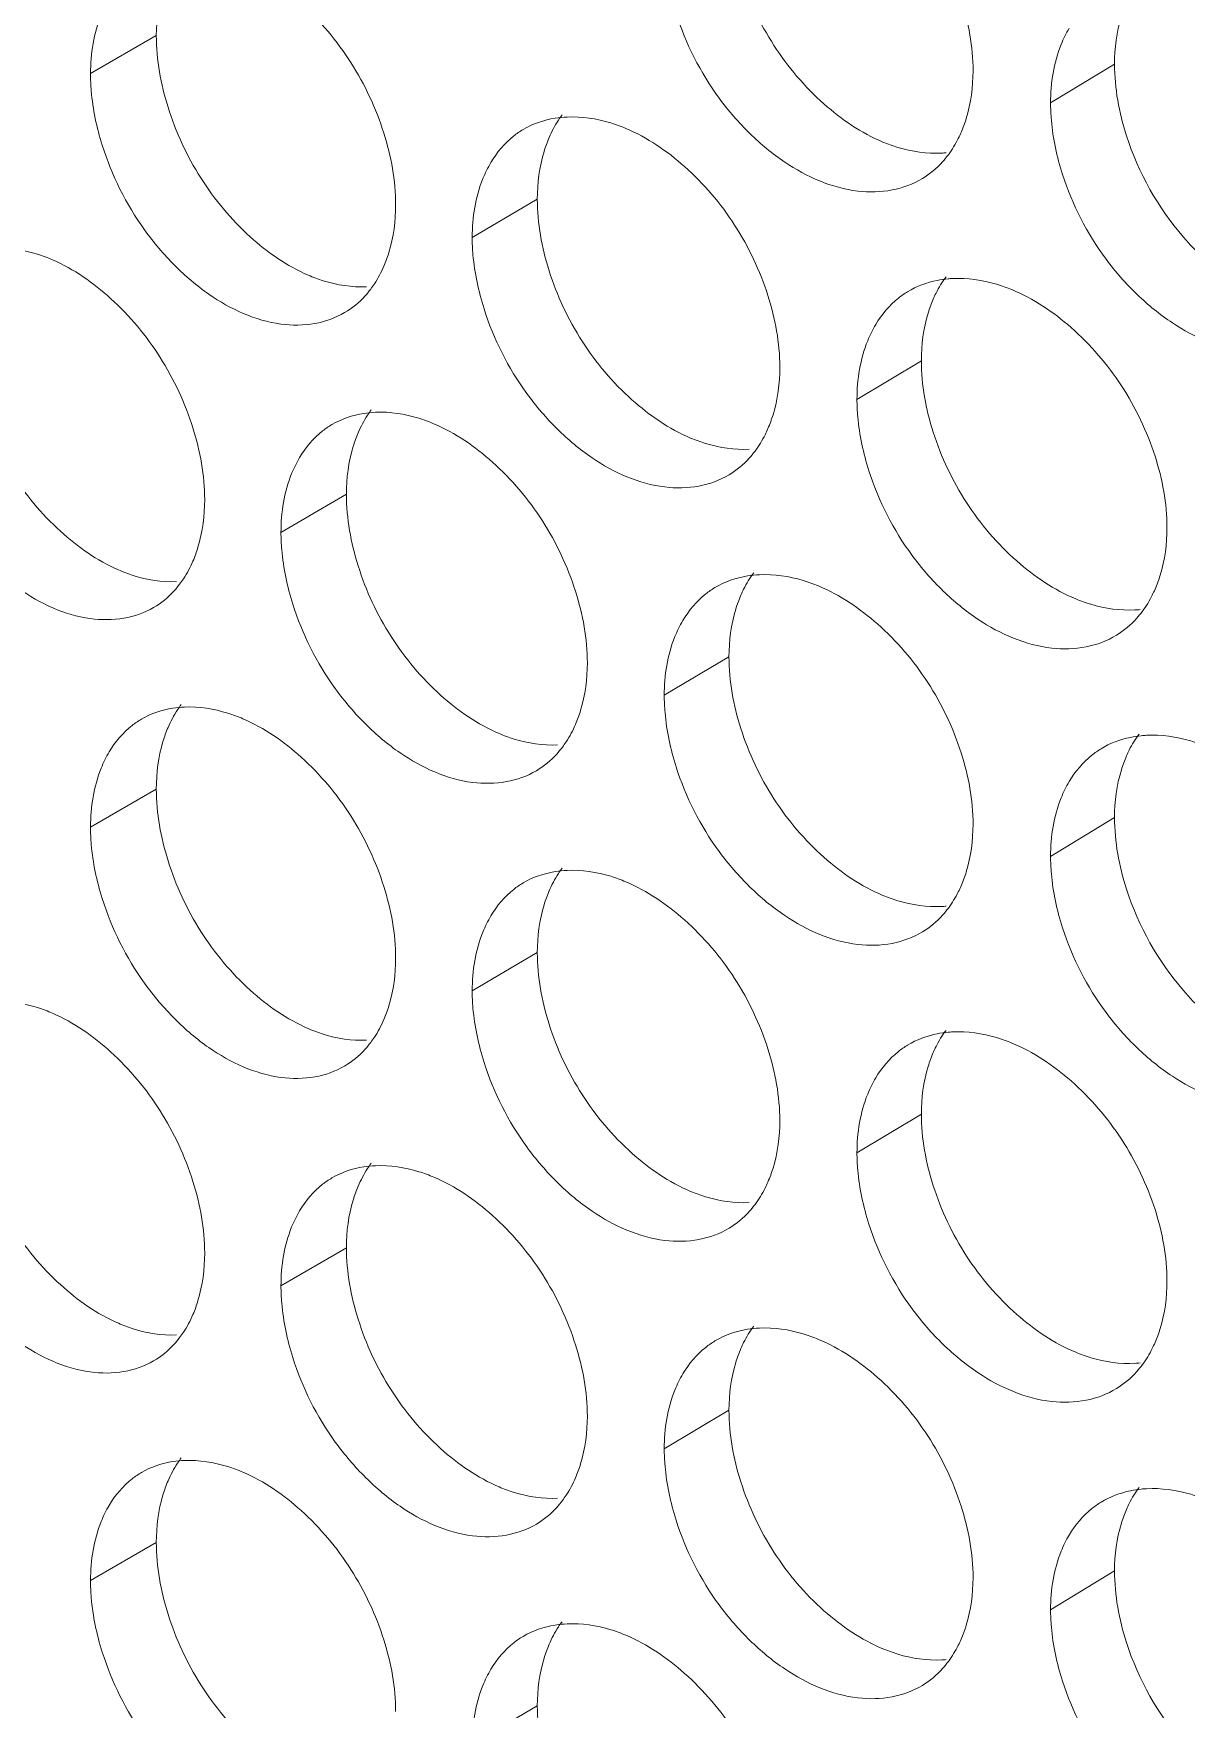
# Model space of a CAD drawing. Header units: millimetres. Extents: x 1177 to 4147, y 93 to 2194.
# Drawn here: x 2611.11 to 2623.16, y 712.03 to 729.55 of the extents above; entities that cross this region are included whole.
import ezdxf

# ---------------------------------------------------------------- set-up
doc = ezdxf.new("R2010")
doc.units = ezdxf.units.MM
doc.header["$LTSCALE"] = 0.1
doc.layers.get('0').update_dxf_attribs({"lineweight": 13})
doc.layers.add('标注', color=251, linetype='Continuous', lineweight=9)

# ---------------------------------------------------------------- blocks, each defined once
blk = doc.blocks.new('02')
for points, knots in [([(4627.348, 522.744), (4597.363, 531.299), (4553.55, 545.69), (4497.641, 568.487), (4458.71, 586.649), (4422.281, 606.068), (4388.51, 626.659), (4357.551, 648.334), (4338.416, 663.815), (4329.392, 671.722)], [0, 0, 0, 0, 0.278685, 0.411475, 0.539478, 0.662459, 0.780251, 0.892768, 1, 1, 1, 1]), ([(4626.906, 521.428), (4597.052, 529.945), (4553.424, 544.261), (4497.732, 566.923), (4458.929, 584.973), (4422.597, 604.269), (4388.892, 624.729), (4357.964, 646.263), (4338.829, 661.641), (4329.798, 669.496)], [0, 0, 0, 0, 0.278468, 0.411196, 0.539177, 0.662176, 0.780023, 0.892638, 1, 1, 1, 1]), ([(4628.518, 518.372), (4598.337, 526.935), (4554.235, 541.353), (4497.955, 564.22), (4458.766, 582.448), (4422.099, 601.945), (4388.114, 622.628), (4356.965, 644.402), (4337.717, 659.96), (4328.641, 667.907)], [0, 0, 0, 0, 0.278732, 0.411552, 0.539576, 0.662563, 0.780343, 0.892822, 1, 1, 1, 1]), ([(4328.202, 667.332), (4337.3, 659.316), (4356.601, 643.626), (4387.852, 621.677), (4421.956, 600.844), (4458.755, 581.215), (4498.091, 562.874), (4554.59, 539.876), (4598.873, 525.389), (4629.18, 516.79)], [0, 0, 0, 0, 0.107262, 0.219794, 0.337581, 0.460553, 0.588547, 0.721328, 1, 1, 1, 1])]:
    blk.add_open_spline(points, degree=3, knots=knots)
at = {"layer": '标注'}
for p, q in [((4501.12, 633.446), (4500.138, 632.879)), ((4515.425, 633.02), (4514.47, 632.441)), ((4506.808, 631.005), (4505.836, 630.434)), ((4512.541, 628.591), (4511.58, 628.015)), ((4503.958, 626.597), (4502.981, 626.028)), ((4509.669, 624.17), (4508.703, 623.596)), ((4501.12, 622.196), (4500.138, 621.629)), ((4501.12, 622.196), (4500.138, 621.629)), ((4515.425, 621.77), (4514.47, 621.191)), ((4506.808, 619.755), (4505.836, 619.184)), ((4506.808, 619.755), (4505.836, 619.184)), ((4512.541, 617.341), (4511.58, 616.765)), ((4512.541, 617.341), (4511.58, 616.765)), ((4503.958, 615.347), (4502.981, 614.778)), ((4509.669, 612.92), (4508.703, 612.346)), ((4501.12, 610.946), (4500.138, 610.379)), ((4515.425, 610.52), (4514.47, 609.941)), ((4506.808, 608.505), (4505.836, 607.934))]:
    blk.add_line(p, q, dxfattribs=at)
for centre, radius, start, end in [((4512.763, 633.33), 1.64, 272.8765, 275.2009), ((4513.09, 628.168), 1.654, 92.9003, 95.1818), ((4515.644, 626.517), 1.649, 272.9969, 275.7719), ((4515.989, 621.339), 1.662, 93.0207, 95.749), ((4512.763, 622.08), 1.64, 272.8765, 275.2009), ((4513.09, 616.918), 1.654, 92.9003, 95.1818), ((4513.09, 616.918), 1.654, 92.9003, 95.1818), ((4515.644, 615.267), 1.649, 272.9969, 275.7719), ((4515.644, 615.267), 1.649, 272.9969, 275.7719), ((4515.989, 610.089), 1.662, 93.0207, 95.749), ((4512.763, 610.83), 1.64, 272.8765, 275.2009)]:
    blk.add_arc(centre, radius, start, end, dxfattribs=at)
for points, knots in [([(4513.313, 632.92), (4513.313, 633.281), (4513.172, 634.03), (4512.681, 635.063), (4511.946, 635.924), (4511.327, 636.344), (4511.004, 636.479)], [0, 0, 0, 0, 0.243576, 0.505139, 0.763987, 1, 1, 1, 1]), ([(4509.669, 635.42), (4509.669, 635.059), (4509.808, 634.31), (4510.296, 633.276), (4511.027, 632.414), (4511.644, 631.993), (4511.966, 631.858)], [0, 0, 0, 0, 0.243882, 0.505596, 0.764283, 1, 1, 1, 1]), ([(4504.693, 630.921), (4504.693, 631.282), (4504.554, 632.032), (4504.069, 633.067), (4503.343, 633.933), (4502.731, 634.359), (4502.412, 634.496)], [0, 0, 0, 0, 0.244084, 0.506123, 0.764903, 1, 1, 1, 1]), ([(4501.295, 634.365), (4501.266, 634.297), (4501.16, 634.002), (4501.12, 633.686), (4501.12, 633.446)], [0, 0, 0, 0, 0.235219, 1, 1, 1, 1]), ([(4500.416, 634), (4500.37, 633.923), (4500.199, 633.574), (4500.138, 633.177), (4500.138, 632.879)], [0, 0, 0, 0, 0.231788, 1, 1, 1, 1]), ([(4515.604, 633.94), (4515.574, 633.872), (4515.466, 633.577), (4515.425, 633.259), (4515.425, 633.02)], [0, 0, 0, 0, 0.235961, 1, 1, 1, 1]), ([(4508.88, 633.778), (4509.023, 633.328), (4509.35, 632.683), (4509.962, 631.977), (4510.615, 631.433), (4511.366, 631.098), (4512.099, 631.112), (4512.418, 631.229), (4512.556, 631.312)], [0, 0, 0, 0, 0.285826, 0.427621, 0.562871, 0.799523, 0.902937, 1, 1, 1, 1]), ([(4501.12, 633.446), (4501.12, 633.085), (4501.257, 632.335), (4501.739, 631.299), (4502.46, 630.432), (4503.071, 630.006), (4503.389, 629.869)], [0, 0, 0, 0, 0.244389, 0.506579, 0.765197, 1, 1, 1, 1]), ([(4514.748, 633.557), (4514.702, 633.48), (4514.532, 633.132), (4514.47, 632.737), (4514.47, 632.441)], [0, 0, 0, 0, 0.232969, 1, 1, 1, 1]), ([(4513.134, 632.001), (4513.164, 632.068), (4513.272, 632.363), (4513.313, 632.681), (4513.313, 632.92)], [0, 0, 0, 0, 0.235903, 1, 1, 1, 1]), ([(4515.425, 633.02), (4515.425, 632.659), (4515.6, 631.72), (4516.216, 630.624), (4517.032, 629.85), (4517.5, 629.567), (4517.74, 629.469)], [0, 0, 0, 0, 0.243755, 0.63494, 0.825083, 1, 1, 1, 1]), ([(4500.138, 632.879), (4500.138, 632.793), (4500.154, 632.431), (4500.23, 632.073), (4500.313, 631.81)], [0, 0, 0, 0, 0.239084, 1, 1, 1, 1]), ([(4514.47, 632.441), (4514.47, 632.355), (4514.487, 631.993), (4514.564, 631.636), (4514.648, 631.374)], [0, 0, 0, 0, 0.239271, 1, 1, 1, 1]), ([(4507.251, 632.231), (4507.192, 632.228), (4506.965, 632.206), (4506.741, 632.13), (4506.595, 632.044)], [0, 0, 0, 0, 0.258729, 1, 1, 1, 1]), ([(4507.178, 632.263), (4507.159, 632.237), (4507.084, 632.131), (4507.023, 632.015), (4506.984, 631.925)], [0, 0, 0, 0, 0.244083, 1, 1, 1, 1]), ([(4508.128, 632.061), (4508.055, 632.092), (4507.774, 632.195), (4507.471, 632.241), (4507.251, 632.231)], [0, 0, 0, 0, 0.26624, 1, 1, 1, 1]), ([(4506.595, 632.044), (4506.547, 632.015), (4506.356, 631.885), (4506.204, 631.702), (4506.115, 631.553)], [0, 0, 0, 0, 0.245038, 1, 1, 1, 1]), ([(4506.984, 631.925), (4506.955, 631.857), (4506.848, 631.562), (4506.808, 631.245), (4506.808, 631.005)], [0, 0, 0, 0, 0.235516, 1, 1, 1, 1]), ([(4510.428, 628.497), (4510.428, 628.858), (4510.288, 629.607), (4509.799, 630.641), (4509.067, 631.503), (4508.45, 631.926), (4508.128, 632.061)], [0, 0, 0, 0, 0.243745, 0.505466, 0.764291, 1, 1, 1, 1]), ([(4512.944, 631.668), (4513, 631.745), (4513.067, 631.855), (4513.121, 631.97), (4513.134, 632.001)], [0, 0, 0, 0, 0.743715, 1, 1, 1, 1]), ([(4500.313, 631.81), (4500.453, 631.361), (4500.774, 630.717), (4501.376, 630.008), (4502.016, 629.46), (4502.755, 629.117), (4503.479, 629.119), (4503.795, 629.23), (4503.931, 629.31)], [0, 0, 0, 0, 0.287059, 0.429226, 0.56464, 0.800871, 0.903676, 1, 1, 1, 1]), ([(4511.966, 631.858), (4512.039, 631.828), (4512.321, 631.726), (4512.625, 631.681), (4512.845, 631.692)], [0, 0, 0, 0, 0.265834, 1, 1, 1, 1]), ([(4512.556, 631.312), (4512.668, 631.38), (4512.806, 631.495), (4512.917, 631.632), (4512.944, 631.668)], [0, 0, 0, 0, 0.744496, 1, 1, 1, 1]), ([(4506.115, 631.553), (4506.069, 631.476), (4505.898, 631.127), (4505.836, 630.731), (4505.836, 630.434)], [0, 0, 0, 0, 0.232263, 1, 1, 1, 1]), ([(4514.648, 631.374), (4514.793, 630.923), (4515.124, 630.277), (4515.744, 629.574), (4516.404, 629.032), (4517.165, 628.703), (4517.903, 628.725), (4518.224, 628.846), (4518.362, 628.931)], [0, 0, 0, 0, 0.285015, 0.426566, 0.56171, 0.798641, 0.902454, 1, 1, 1, 1]), ([(4504.517, 630.003), (4504.546, 630.07), (4504.653, 630.365), (4504.693, 630.682), (4504.693, 630.921)], [0, 0, 0, 0, 0.235457, 1, 1, 1, 1]), ([(4506.808, 631.005), (4506.808, 630.644), (4506.946, 629.895), (4507.432, 628.861), (4508.16, 627.997), (4508.775, 627.574), (4509.096, 627.438)], [0, 0, 0, 0, 0.24405, 0.505923, 0.764587, 1, 1, 1, 1]), ([(4505.836, 630.434), (4505.836, 630.347), (4505.853, 629.986), (4505.93, 629.628), (4506.013, 629.365)], [0, 0, 0, 0, 0.239158, 1, 1, 1, 1]), ([(4499.57, 630.098), (4499.498, 630.13), (4499.221, 630.235), (4498.921, 630.283), (4498.704, 630.274)], [0, 0, 0, 0, 0.266742, 1, 1, 1, 1]), ([(4501.842, 626.518), (4501.842, 626.879), (4501.704, 627.629), (4501.221, 628.665), (4500.499, 629.532), (4499.889, 629.96), (4499.57, 630.098)], [0, 0, 0, 0, 0.244255, 0.506454, 0.76521, 1, 1, 1, 1]), ([(4504.32, 629.661), (4504.339, 629.686), (4504.415, 629.794), (4504.477, 629.911), (4504.517, 630.003)], [0, 0, 0, 0, 0.243945, 1, 1, 1, 1]), ([(4503.389, 629.869), (4503.462, 629.837), (4503.74, 629.734), (4504.041, 629.686), (4504.258, 629.696)], [0, 0, 0, 0, 0.266325, 1, 1, 1, 1]), ([(4503.931, 629.31), (4504.044, 629.376), (4504.182, 629.489), (4504.293, 629.625), (4504.32, 629.661)], [0, 0, 0, 0, 0.744227, 1, 1, 1, 1]), ([(4512.941, 629.815), (4512.887, 629.81), (4512.676, 629.78), (4512.472, 629.704), (4512.336, 629.623)], [0, 0, 0, 0, 0.257466, 1, 1, 1, 1]), ([(4512.909, 629.843), (4512.852, 629.767), (4512.786, 629.657), (4512.732, 629.542), (4512.719, 629.512)], [0, 0, 0, 0, 0.743694, 1, 1, 1, 1]), ([(4513.891, 629.654), (4513.817, 629.684), (4513.533, 629.786), (4513.228, 629.831), (4513.007, 629.819)], [0, 0, 0, 0, 0.265915, 1, 1, 1, 1]), ([(4512.336, 629.623), (4512.288, 629.594), (4512.099, 629.463), (4511.948, 629.281), (4511.859, 629.132)], [0, 0, 0, 0, 0.245262, 1, 1, 1, 1]), ([(4512.719, 629.512), (4512.69, 629.444), (4512.582, 629.149), (4512.541, 628.831), (4512.541, 628.591)], [0, 0, 0, 0, 0.235813, 1, 1, 1, 1]), ([(4516.208, 626.1), (4516.208, 626.461), (4516.067, 627.21), (4515.574, 628.241), (4514.836, 629.101), (4514.214, 629.52), (4513.891, 629.654)], [0, 0, 0, 0, 0.243409, 0.504813, 0.763684, 1, 1, 1, 1]), ([(4506.013, 629.365), (4506.155, 628.915), (4506.48, 628.271), (4507.089, 627.564), (4507.737, 627.018), (4508.484, 626.681), (4509.215, 626.691), (4509.533, 626.806), (4509.67, 626.888)], [0, 0, 0, 0, 0.286235, 0.428153, 0.563457, 0.799968, 0.903181, 1, 1, 1, 1]), ([(4498.293, 629.052), (4498.293, 628.69), (4498.43, 627.941), (4498.909, 626.904), (4499.627, 626.035), (4500.236, 625.607), (4500.554, 625.469)], [0, 0, 0, 0, 0.24456, 0.50691, 0.765504, 1, 1, 1, 1]), ([(4511.859, 629.132), (4511.813, 629.055), (4511.643, 628.707), (4511.58, 628.312), (4511.58, 628.015)], [0, 0, 0, 0, 0.232735, 1, 1, 1, 1]), ([(4510.25, 627.578), (4510.28, 627.646), (4510.387, 627.94), (4510.428, 628.258), (4510.428, 628.497)], [0, 0, 0, 0, 0.235754, 1, 1, 1, 1]), ([(4512.541, 628.591), (4512.541, 628.23), (4512.681, 627.482), (4513.171, 626.449), (4513.905, 625.588), (4514.524, 625.169), (4514.847, 625.035)], [0, 0, 0, 0, 0.243714, 0.505271, 0.763981, 1, 1, 1, 1]), ([(4511.58, 628.015), (4511.58, 627.929), (4511.597, 627.567), (4511.675, 627.21), (4511.758, 626.948)], [0, 0, 0, 0, 0.239233, 1, 1, 1, 1]), ([(4504.391, 627.822), (4504.332, 627.82), (4504.107, 627.798), (4503.886, 627.723), (4503.742, 627.639)], [0, 0, 0, 0, 0.258706, 1, 1, 1, 1]), ([(4504.329, 627.858), (4504.31, 627.832), (4504.235, 627.725), (4504.173, 627.608), (4504.134, 627.516)], [0, 0, 0, 0, 0.243924, 1, 1, 1, 1]), ([(4505.264, 627.65), (4505.191, 627.681), (4504.912, 627.785), (4504.609, 627.832), (4504.391, 627.822)], [0, 0, 0, 0, 0.266406, 1, 1, 1, 1]), ([(4497.48, 627.417), (4497.62, 626.968), (4497.939, 626.325), (4498.537, 625.615), (4499.173, 625.066), (4499.907, 624.72), (4500.629, 624.719), (4500.944, 624.827), (4501.08, 624.906)], [0, 0, 0, 0, 0.287474, 0.429768, 0.565237, 0.801327, 0.903927, 1, 1, 1, 1]), ([(4503.742, 627.639), (4503.693, 627.61), (4503.502, 627.481), (4503.349, 627.298), (4503.26, 627.148)], [0, 0, 0, 0, 0.244922, 1, 1, 1, 1]), ([(4504.134, 627.516), (4504.105, 627.449), (4503.998, 627.154), (4503.958, 626.837), (4503.958, 626.597)], [0, 0, 0, 0, 0.235368, 1, 1, 1, 1]), ([(4507.555, 624.081), (4507.555, 624.442), (4507.415, 625.191), (4506.928, 626.225), (4506.199, 627.09), (4505.585, 627.514), (4505.264, 627.65)], [0, 0, 0, 0, 0.243914, 0.505794, 0.764596, 1, 1, 1, 1]), ([(4509.096, 627.438), (4509.169, 627.408), (4509.449, 627.305), (4509.753, 627.259), (4509.971, 627.27)], [0, 0, 0, 0, 0.265996, 1, 1, 1, 1]), ([(4510.058, 627.242), (4510.115, 627.319), (4510.183, 627.43), (4510.237, 627.547), (4510.25, 627.578)], [0, 0, 0, 0, 0.74354, 1, 1, 1, 1]), ([(4509.67, 626.888), (4509.782, 626.955), (4509.92, 627.07), (4510.031, 627.206), (4510.058, 627.242)], [0, 0, 0, 0, 0.744409, 1, 1, 1, 1]), ([(4503.26, 627.148), (4503.214, 627.071), (4503.043, 626.722), (4502.981, 626.326), (4502.981, 626.028)], [0, 0, 0, 0, 0.232026, 1, 1, 1, 1]), ([(4511.758, 626.948), (4511.902, 626.497), (4512.231, 625.852), (4512.847, 625.147), (4513.504, 624.604), (4514.26, 624.272), (4514.996, 624.29), (4515.316, 624.409), (4515.454, 624.493)], [0, 0, 0, 0, 0.28542, 0.427092, 0.562289, 0.79908, 0.902694, 1, 1, 1, 1]), ([(4501.667, 625.6), (4501.696, 625.668), (4501.802, 625.962), (4501.842, 626.279), (4501.842, 626.518)], [0, 0, 0, 0, 0.235309, 1, 1, 1, 1]), ([(4503.958, 626.597), (4503.958, 626.236), (4504.096, 625.487), (4504.579, 624.452), (4505.304, 623.586), (4505.917, 623.161), (4506.237, 623.025)], [0, 0, 0, 0, 0.244219, 0.506251, 0.764892, 1, 1, 1, 1]), ([(4502.981, 626.028), (4502.981, 625.942), (4502.998, 625.58), (4503.074, 625.222), (4503.157, 624.959)], [0, 0, 0, 0, 0.239121, 1, 1, 1, 1]), ([(4516.029, 625.18), (4516.059, 625.248), (4516.167, 625.543), (4516.208, 625.86), (4516.208, 626.1)], [0, 0, 0, 0, 0.236051, 1, 1, 1, 1]), ([(4500.554, 625.469), (4500.626, 625.437), (4500.902, 625.333), (4501.202, 625.285), (4501.419, 625.294)], [0, 0, 0, 0, 0.266492, 1, 1, 1, 1]), ([(4501.468, 625.255), (4501.488, 625.281), (4501.564, 625.389), (4501.627, 625.508), (4501.667, 625.6)], [0, 0, 0, 0, 0.243785, 1, 1, 1, 1]), ([(4510.038, 625.425), (4509.981, 625.348), (4509.913, 625.237), (4509.859, 625.12), (4509.846, 625.09)], [0, 0, 0, 0, 0.74352, 1, 1, 1, 1]), ([(4511.004, 625.229), (4510.93, 625.26), (4510.648, 625.362), (4510.343, 625.408), (4510.123, 625.397)], [0, 0, 0, 0, 0.266077, 1, 1, 1, 1]), ([(4501.08, 624.906), (4501.192, 624.971), (4501.33, 625.084), (4501.441, 625.219), (4501.468, 625.255)], [0, 0, 0, 0, 0.744134, 1, 1, 1, 1]), ([(4509.46, 625.205), (4509.412, 625.176), (4509.222, 625.045), (4509.07, 624.863), (4508.981, 624.714)], [0, 0, 0, 0, 0.245151, 1, 1, 1, 1]), ([(4510.123, 625.397), (4510.064, 625.394), (4509.833, 625.371), (4509.608, 625.293), (4509.46, 625.205)], [0, 0, 0, 0, 0.258753, 1, 1, 1, 1]), ([(4513.313, 621.67), (4513.313, 622.031), (4513.172, 622.78), (4512.681, 623.813), (4511.946, 624.674), (4511.327, 625.094), (4511.004, 625.229)], [0, 0, 0, 0, 0.243576, 0.505139, 0.763987, 1, 1, 1, 1]), ([(4515.841, 624.851), (4515.897, 624.927), (4515.963, 625.036), (4516.016, 625.15), (4516.029, 625.18)], [0, 0, 0, 0, 0.743887, 1, 1, 1, 1]), ([(4503.157, 624.959), (4503.298, 624.51), (4503.621, 623.865), (4504.227, 623.158), (4504.871, 622.611), (4505.614, 622.271), (4506.341, 622.277), (4506.658, 622.39), (4506.795, 622.47)], [0, 0, 0, 0, 0.286646, 0.428688, 0.564047, 0.800418, 0.903427, 1, 1, 1, 1]), ([(4509.846, 625.09), (4509.817, 625.022), (4509.709, 624.727), (4509.669, 624.41), (4509.669, 624.17)], [0, 0, 0, 0, 0.235665, 1, 1, 1, 1]), ([(4514.847, 625.035), (4514.921, 625.005), (4515.204, 624.903), (4515.51, 624.859), (4515.73, 624.871)], [0, 0, 0, 0, 0.265674, 1, 1, 1, 1]), ([(4508.981, 624.714), (4508.935, 624.637), (4508.765, 624.288), (4508.703, 623.893), (4508.703, 623.596)], [0, 0, 0, 0, 0.2325, 1, 1, 1, 1]), ([(4515.454, 624.493), (4515.566, 624.561), (4515.703, 624.678), (4515.814, 624.815), (4515.841, 624.851)], [0, 0, 0, 0, 0.744581, 1, 1, 1, 1]), ([(4509.669, 624.17), (4509.669, 623.809), (4509.808, 623.06), (4510.296, 622.026), (4511.027, 621.164), (4511.644, 620.743), (4511.966, 620.608)], [0, 0, 0, 0, 0.243882, 0.505596, 0.764283, 1, 1, 1, 1]), ([(4507.378, 623.162), (4507.407, 623.23), (4507.514, 623.524), (4507.555, 623.841), (4507.555, 624.081)], [0, 0, 0, 0, 0.235606, 1, 1, 1, 1]), ([(4501.541, 623.42), (4501.484, 623.418), (4501.261, 623.397), (4501.043, 623.324), (4500.9, 623.241)], [0, 0, 0, 0, 0.258684, 1, 1, 1, 1]), ([(4501.541, 623.42), (4501.484, 623.418), (4501.261, 623.397), (4501.043, 623.324), (4500.9, 623.241)], [0, 0, 0, 0, 0.258684, 1, 1, 1, 1]), ([(4501.492, 623.459), (4501.473, 623.433), (4501.397, 623.325), (4501.334, 623.207), (4501.295, 623.115)], [0, 0, 0, 0, 0.243764, 1, 1, 1, 1]), ([(4501.492, 623.459), (4501.473, 623.433), (4501.397, 623.325), (4501.334, 623.207), (4501.295, 623.115)], [0, 0, 0, 0, 0.243764, 1, 1, 1, 1]), ([(4502.412, 623.246), (4502.339, 623.277), (4502.061, 623.381), (4501.759, 623.429), (4501.541, 623.42)], [0, 0, 0, 0, 0.266573, 1, 1, 1, 1]), ([(4502.412, 623.246), (4502.339, 623.277), (4502.061, 623.381), (4501.759, 623.429), (4501.541, 623.42)], [0, 0, 0, 0, 0.266573, 1, 1, 1, 1]), ([(4508.703, 623.596), (4508.703, 623.51), (4508.719, 623.148), (4508.797, 622.79), (4508.88, 622.528)], [0, 0, 0, 0, 0.239196, 1, 1, 1, 1]), ([(4500.9, 623.241), (4500.851, 623.212), (4500.659, 623.083), (4500.505, 622.9), (4500.416, 622.75)], [0, 0, 0, 0, 0.244804, 1, 1, 1, 1]), ([(4500.9, 623.241), (4500.851, 623.212), (4500.659, 623.083), (4500.505, 622.9), (4500.416, 622.75)], [0, 0, 0, 0, 0.244804, 1, 1, 1, 1]), ([(4504.693, 619.671), (4504.693, 620.032), (4504.554, 620.782), (4504.069, 621.817), (4503.343, 622.683), (4502.731, 623.109), (4502.412, 623.246)], [0, 0, 0, 0, 0.244084, 0.506123, 0.764903, 1, 1, 1, 1]), ([(4504.693, 619.671), (4504.693, 620.032), (4504.554, 620.782), (4504.069, 621.817), (4503.343, 622.683), (4502.731, 623.109), (4502.412, 623.246)], [0, 0, 0, 0, 0.244084, 0.506123, 0.764903, 1, 1, 1, 1]), ([(4507.183, 622.823), (4507.202, 622.848), (4507.277, 622.955), (4507.339, 623.071), (4507.378, 623.162)], [0, 0, 0, 0, 0.244103, 1, 1, 1, 1]), ([(4501.295, 623.115), (4501.266, 623.047), (4501.16, 622.752), (4501.12, 622.436), (4501.12, 622.196)], [0, 0, 0, 0, 0.235219, 1, 1, 1, 1]), ([(4501.295, 623.115), (4501.266, 623.047), (4501.16, 622.752), (4501.12, 622.436), (4501.12, 622.196)], [0, 0, 0, 0, 0.235219, 1, 1, 1, 1]), ([(4506.237, 623.025), (4506.31, 622.994), (4506.589, 622.891), (4506.891, 622.845), (4507.109, 622.855)], [0, 0, 0, 0, 0.26616, 1, 1, 1, 1]), ([(4515.823, 622.993), (4515.769, 622.987), (4515.56, 622.956), (4515.358, 622.879), (4515.224, 622.798)], [0, 0, 0, 0, 0.257249, 1, 1, 1, 1]), ([(4515.791, 623.018), (4515.735, 622.943), (4515.67, 622.834), (4515.616, 622.72), (4515.604, 622.69)], [0, 0, 0, 0, 0.743867, 1, 1, 1, 1]), ([(4516.789, 622.835), (4516.715, 622.865), (4516.43, 622.966), (4516.123, 623.01), (4515.901, 622.999)], [0, 0, 0, 0, 0.265755, 1, 1, 1, 1]), ([(4500.416, 622.75), (4500.37, 622.673), (4500.199, 622.324), (4500.138, 621.927), (4500.138, 621.629)], [0, 0, 0, 0, 0.231788, 1, 1, 1, 1]), ([(4500.416, 622.75), (4500.37, 622.673), (4500.199, 622.324), (4500.138, 621.927), (4500.138, 621.629)], [0, 0, 0, 0, 0.231788, 1, 1, 1, 1]), ([(4506.795, 622.47), (4506.907, 622.537), (4507.045, 622.651), (4507.156, 622.787), (4507.183, 622.823)], [0, 0, 0, 0, 0.744319, 1, 1, 1, 1]), ([(4515.224, 622.798), (4515.176, 622.769), (4514.988, 622.637), (4514.837, 622.456), (4514.748, 622.307)], [0, 0, 0, 0, 0.24537, 1, 1, 1, 1]), ([(4515.604, 622.69), (4515.574, 622.622), (4515.466, 622.327), (4515.425, 622.009), (4515.425, 621.77)], [0, 0, 0, 0, 0.235961, 1, 1, 1, 1]), ([(4508.88, 622.528), (4509.023, 622.078), (4509.35, 621.433), (4509.962, 620.727), (4510.615, 620.183), (4511.366, 619.848), (4512.099, 619.862), (4512.418, 619.979), (4512.556, 620.062)], [0, 0, 0, 0, 0.285826, 0.427621, 0.562871, 0.799523, 0.902937, 1, 1, 1, 1]), ([(4501.12, 622.196), (4501.12, 621.835), (4501.257, 621.085), (4501.739, 620.049), (4502.46, 619.182), (4503.071, 618.756), (4503.389, 618.619)], [0, 0, 0, 0, 0.244389, 0.506579, 0.765197, 1, 1, 1, 1]), ([(4501.12, 622.196), (4501.12, 621.835), (4501.257, 621.085), (4501.739, 620.049), (4502.46, 619.182), (4503.071, 618.756), (4503.389, 618.619)], [0, 0, 0, 0, 0.244389, 0.506579, 0.765197, 1, 1, 1, 1]), ([(4514.748, 622.307), (4514.702, 622.23), (4514.532, 621.882), (4514.47, 621.487), (4514.47, 621.191)], [0, 0, 0, 0, 0.232969, 1, 1, 1, 1]), ([(4513.134, 620.751), (4513.164, 620.818), (4513.272, 621.113), (4513.313, 621.431), (4513.313, 621.67)], [0, 0, 0, 0, 0.235903, 1, 1, 1, 1]), ([(4515.425, 621.77), (4515.425, 621.409), (4515.6, 620.47), (4516.216, 619.374), (4517.032, 618.6), (4517.5, 618.317), (4517.74, 618.219)], [0, 0, 0, 0, 0.243755, 0.63494, 0.825083, 1, 1, 1, 1]), ([(4500.138, 621.629), (4500.138, 621.543), (4500.154, 621.181), (4500.23, 620.823), (4500.313, 620.56)], [0, 0, 0, 0, 0.239084, 1, 1, 1, 1]), ([(4500.138, 621.629), (4500.138, 621.543), (4500.154, 621.181), (4500.23, 620.823), (4500.313, 620.56)], [0, 0, 0, 0, 0.239084, 1, 1, 1, 1]), ([(4514.47, 621.191), (4514.47, 621.105), (4514.487, 620.743), (4514.564, 620.386), (4514.648, 620.124)], [0, 0, 0, 0, 0.239271, 1, 1, 1, 1]), ([(4507.251, 620.981), (4507.192, 620.978), (4506.965, 620.956), (4506.741, 620.88), (4506.595, 620.794)], [0, 0, 0, 0, 0.258729, 1, 1, 1, 1]), ([(4507.251, 620.981), (4507.192, 620.978), (4506.965, 620.956), (4506.741, 620.88), (4506.595, 620.794)], [0, 0, 0, 0, 0.258729, 1, 1, 1, 1]), ([(4507.178, 621.013), (4507.159, 620.987), (4507.084, 620.881), (4507.023, 620.765), (4506.984, 620.675)], [0, 0, 0, 0, 0.244083, 1, 1, 1, 1]), ([(4507.178, 621.013), (4507.159, 620.987), (4507.084, 620.881), (4507.023, 620.765), (4506.984, 620.675)], [0, 0, 0, 0, 0.244083, 1, 1, 1, 1]), ([(4508.128, 620.811), (4508.055, 620.842), (4507.774, 620.945), (4507.471, 620.991), (4507.251, 620.981)], [0, 0, 0, 0, 0.26624, 1, 1, 1, 1]), ([(4508.128, 620.811), (4508.055, 620.842), (4507.774, 620.945), (4507.471, 620.991), (4507.251, 620.981)], [0, 0, 0, 0, 0.26624, 1, 1, 1, 1]), ([(4506.595, 620.794), (4506.547, 620.765), (4506.356, 620.635), (4506.204, 620.452), (4506.115, 620.303)], [0, 0, 0, 0, 0.245038, 1, 1, 1, 1]), ([(4506.595, 620.794), (4506.547, 620.765), (4506.356, 620.635), (4506.204, 620.452), (4506.115, 620.303)], [0, 0, 0, 0, 0.245038, 1, 1, 1, 1]), ([(4506.984, 620.675), (4506.955, 620.607), (4506.848, 620.312), (4506.808, 619.995), (4506.808, 619.755)], [0, 0, 0, 0, 0.235516, 1, 1, 1, 1]), ([(4506.984, 620.675), (4506.955, 620.607), (4506.848, 620.312), (4506.808, 619.995), (4506.808, 619.755)], [0, 0, 0, 0, 0.235516, 1, 1, 1, 1]), ([(4510.428, 617.247), (4510.428, 617.608), (4510.288, 618.357), (4509.799, 619.391), (4509.067, 620.253), (4508.45, 620.676), (4508.128, 620.811)], [0, 0, 0, 0, 0.243745, 0.505466, 0.764291, 1, 1, 1, 1]), ([(4510.428, 617.247), (4510.428, 617.608), (4510.288, 618.357), (4509.799, 619.391), (4509.067, 620.253), (4508.45, 620.676), (4508.128, 620.811)], [0, 0, 0, 0, 0.243745, 0.505466, 0.764291, 1, 1, 1, 1]), ([(4512.944, 620.418), (4513, 620.495), (4513.067, 620.605), (4513.121, 620.72), (4513.134, 620.751)], [0, 0, 0, 0, 0.743715, 1, 1, 1, 1]), ([(4500.313, 620.56), (4500.453, 620.111), (4500.774, 619.467), (4501.376, 618.758), (4502.016, 618.21), (4502.755, 617.867), (4503.479, 617.869), (4503.795, 617.98), (4503.931, 618.06)], [0, 0, 0, 0, 0.287059, 0.429226, 0.56464, 0.800871, 0.903676, 1, 1, 1, 1]), ([(4500.313, 620.56), (4500.453, 620.111), (4500.774, 619.467), (4501.376, 618.758), (4502.016, 618.21), (4502.755, 617.867), (4503.479, 617.869), (4503.795, 617.98), (4503.931, 618.06)], [0, 0, 0, 0, 0.287059, 0.429226, 0.56464, 0.800871, 0.903676, 1, 1, 1, 1]), ([(4511.966, 620.608), (4512.039, 620.578), (4512.321, 620.476), (4512.625, 620.431), (4512.845, 620.442)], [0, 0, 0, 0, 0.265834, 1, 1, 1, 1]), ([(4512.556, 620.062), (4512.668, 620.13), (4512.806, 620.245), (4512.917, 620.382), (4512.944, 620.418)], [0, 0, 0, 0, 0.744496, 1, 1, 1, 1]), ([(4506.115, 620.303), (4506.069, 620.226), (4505.898, 619.877), (4505.836, 619.481), (4505.836, 619.184)], [0, 0, 0, 0, 0.232263, 1, 1, 1, 1]), ([(4506.115, 620.303), (4506.069, 620.226), (4505.898, 619.877), (4505.836, 619.481), (4505.836, 619.184)], [0, 0, 0, 0, 0.232263, 1, 1, 1, 1]), ([(4514.648, 620.124), (4514.793, 619.673), (4515.124, 619.027), (4515.744, 618.324), (4516.404, 617.782), (4517.165, 617.453), (4517.903, 617.475), (4518.224, 617.596), (4518.362, 617.681)], [0, 0, 0, 0, 0.285015, 0.426566, 0.56171, 0.798641, 0.902454, 1, 1, 1, 1]), ([(4504.517, 618.753), (4504.546, 618.82), (4504.653, 619.115), (4504.693, 619.432), (4504.693, 619.671)], [0, 0, 0, 0, 0.235457, 1, 1, 1, 1]), ([(4504.517, 618.753), (4504.546, 618.82), (4504.653, 619.115), (4504.693, 619.432), (4504.693, 619.671)], [0, 0, 0, 0, 0.235457, 1, 1, 1, 1]), ([(4506.808, 619.755), (4506.808, 619.394), (4506.946, 618.645), (4507.432, 617.611), (4508.16, 616.747), (4508.775, 616.324), (4509.096, 616.188)], [0, 0, 0, 0, 0.24405, 0.505923, 0.764587, 1, 1, 1, 1]), ([(4506.808, 619.755), (4506.808, 619.394), (4506.946, 618.645), (4507.432, 617.611), (4508.16, 616.747), (4508.775, 616.324), (4509.096, 616.188)], [0, 0, 0, 0, 0.24405, 0.505923, 0.764587, 1, 1, 1, 1]), ([(4505.836, 619.184), (4505.836, 619.097), (4505.853, 618.736), (4505.93, 618.378), (4506.013, 618.115)], [0, 0, 0, 0, 0.239158, 1, 1, 1, 1]), ([(4505.836, 619.184), (4505.836, 619.097), (4505.853, 618.736), (4505.93, 618.378), (4506.013, 618.115)], [0, 0, 0, 0, 0.239158, 1, 1, 1, 1]), ([(4499.57, 618.848), (4499.498, 618.88), (4499.221, 618.985), (4498.921, 619.033), (4498.704, 619.024)], [0, 0, 0, 0, 0.266742, 1, 1, 1, 1]), ([(4501.842, 615.268), (4501.842, 615.629), (4501.704, 616.379), (4501.221, 617.415), (4500.499, 618.282), (4499.889, 618.71), (4499.57, 618.848)], [0, 0, 0, 0, 0.244255, 0.506454, 0.76521, 1, 1, 1, 1]), ([(4504.32, 618.411), (4504.339, 618.436), (4504.415, 618.544), (4504.477, 618.661), (4504.517, 618.753)], [0, 0, 0, 0, 0.243945, 1, 1, 1, 1]), ([(4504.32, 618.411), (4504.339, 618.436), (4504.415, 618.544), (4504.477, 618.661), (4504.517, 618.753)], [0, 0, 0, 0, 0.243945, 1, 1, 1, 1]), ([(4503.389, 618.619), (4503.462, 618.587), (4503.74, 618.484), (4504.041, 618.436), (4504.258, 618.446)], [0, 0, 0, 0, 0.266325, 1, 1, 1, 1]), ([(4503.389, 618.619), (4503.462, 618.587), (4503.74, 618.484), (4504.041, 618.436), (4504.258, 618.446)], [0, 0, 0, 0, 0.266325, 1, 1, 1, 1]), ([(4503.931, 618.06), (4504.044, 618.126), (4504.182, 618.239), (4504.293, 618.375), (4504.32, 618.411)], [0, 0, 0, 0, 0.744227, 1, 1, 1, 1]), ([(4503.931, 618.06), (4504.044, 618.126), (4504.182, 618.239), (4504.293, 618.375), (4504.32, 618.411)], [0, 0, 0, 0, 0.744227, 1, 1, 1, 1]), ([(4512.941, 618.565), (4512.887, 618.56), (4512.676, 618.53), (4512.472, 618.454), (4512.336, 618.373)], [0, 0, 0, 0, 0.257466, 1, 1, 1, 1]), ([(4512.941, 618.565), (4512.887, 618.56), (4512.676, 618.53), (4512.472, 618.454), (4512.336, 618.373)], [0, 0, 0, 0, 0.257466, 1, 1, 1, 1]), ([(4512.909, 618.593), (4512.852, 618.517), (4512.786, 618.407), (4512.732, 618.292), (4512.719, 618.262)], [0, 0, 0, 0, 0.743694, 1, 1, 1, 1]), ([(4512.909, 618.593), (4512.852, 618.517), (4512.786, 618.407), (4512.732, 618.292), (4512.719, 618.262)], [0, 0, 0, 0, 0.743694, 1, 1, 1, 1]), ([(4513.891, 618.404), (4513.817, 618.434), (4513.533, 618.536), (4513.228, 618.581), (4513.007, 618.569)], [0, 0, 0, 0, 0.265915, 1, 1, 1, 1]), ([(4513.891, 618.404), (4513.817, 618.434), (4513.533, 618.536), (4513.228, 618.581), (4513.007, 618.569)], [0, 0, 0, 0, 0.265915, 1, 1, 1, 1]), ([(4516.208, 614.85), (4516.208, 615.211), (4516.067, 615.96), (4515.574, 616.991), (4514.836, 617.851), (4514.214, 618.27), (4513.891, 618.404)], [0, 0, 0, 0, 0.243409, 0.504813, 0.763684, 1, 1, 1, 1]), ([(4516.208, 614.85), (4516.208, 615.211), (4516.067, 615.96), (4515.574, 616.991), (4514.836, 617.851), (4514.214, 618.27), (4513.891, 618.404)], [0, 0, 0, 0, 0.243409, 0.504813, 0.763684, 1, 1, 1, 1]), ([(4512.336, 618.373), (4512.288, 618.344), (4512.099, 618.213), (4511.948, 618.031), (4511.859, 617.882)], [0, 0, 0, 0, 0.245262, 1, 1, 1, 1]), ([(4512.336, 618.373), (4512.288, 618.344), (4512.099, 618.213), (4511.948, 618.031), (4511.859, 617.882)], [0, 0, 0, 0, 0.245262, 1, 1, 1, 1]), ([(4512.719, 618.262), (4512.69, 618.194), (4512.582, 617.899), (4512.541, 617.581), (4512.541, 617.341)], [0, 0, 0, 0, 0.235813, 1, 1, 1, 1]), ([(4512.719, 618.262), (4512.69, 618.194), (4512.582, 617.899), (4512.541, 617.581), (4512.541, 617.341)], [0, 0, 0, 0, 0.235813, 1, 1, 1, 1]), ([(4506.013, 618.115), (4506.155, 617.665), (4506.48, 617.021), (4507.089, 616.314), (4507.737, 615.768), (4508.484, 615.431), (4509.215, 615.441), (4509.533, 615.556), (4509.67, 615.638)], [0, 0, 0, 0, 0.286235, 0.428153, 0.563457, 0.799968, 0.903181, 1, 1, 1, 1]), ([(4506.013, 618.115), (4506.155, 617.665), (4506.48, 617.021), (4507.089, 616.314), (4507.737, 615.768), (4508.484, 615.431), (4509.215, 615.441), (4509.533, 615.556), (4509.67, 615.638)], [0, 0, 0, 0, 0.286235, 0.428153, 0.563457, 0.799968, 0.903181, 1, 1, 1, 1]), ([(4498.293, 617.802), (4498.293, 617.44), (4498.43, 616.691), (4498.909, 615.654), (4499.627, 614.785), (4500.236, 614.357), (4500.554, 614.219)], [0, 0, 0, 0, 0.24456, 0.50691, 0.765504, 1, 1, 1, 1]), ([(4511.859, 617.882), (4511.813, 617.805), (4511.643, 617.457), (4511.58, 617.062), (4511.58, 616.765)], [0, 0, 0, 0, 0.232735, 1, 1, 1, 1]), ([(4511.859, 617.882), (4511.813, 617.805), (4511.643, 617.457), (4511.58, 617.062), (4511.58, 616.765)], [0, 0, 0, 0, 0.232735, 1, 1, 1, 1]), ([(4510.25, 616.328), (4510.28, 616.396), (4510.387, 616.69), (4510.428, 617.008), (4510.428, 617.247)], [0, 0, 0, 0, 0.235754, 1, 1, 1, 1]), ([(4510.25, 616.328), (4510.28, 616.396), (4510.387, 616.69), (4510.428, 617.008), (4510.428, 617.247)], [0, 0, 0, 0, 0.235754, 1, 1, 1, 1]), ([(4512.541, 617.341), (4512.541, 616.98), (4512.681, 616.232), (4513.171, 615.199), (4513.905, 614.338), (4514.524, 613.919), (4514.847, 613.785)], [0, 0, 0, 0, 0.243714, 0.505271, 0.763981, 1, 1, 1, 1]), ([(4512.541, 617.341), (4512.541, 616.98), (4512.681, 616.232), (4513.171, 615.199), (4513.905, 614.338), (4514.524, 613.919), (4514.847, 613.785)], [0, 0, 0, 0, 0.243714, 0.505271, 0.763981, 1, 1, 1, 1]), ([(4511.58, 616.765), (4511.58, 616.679), (4511.597, 616.317), (4511.675, 615.96), (4511.758, 615.698)], [0, 0, 0, 0, 0.239233, 1, 1, 1, 1]), ([(4511.58, 616.765), (4511.58, 616.679), (4511.597, 616.317), (4511.675, 615.96), (4511.758, 615.698)], [0, 0, 0, 0, 0.239233, 1, 1, 1, 1]), ([(4504.391, 616.572), (4504.332, 616.57), (4504.107, 616.548), (4503.886, 616.473), (4503.742, 616.389)], [0, 0, 0, 0, 0.258706, 1, 1, 1, 1]), ([(4504.329, 616.608), (4504.31, 616.582), (4504.235, 616.475), (4504.173, 616.358), (4504.134, 616.266)], [0, 0, 0, 0, 0.243924, 1, 1, 1, 1]), ([(4505.264, 616.4), (4505.191, 616.431), (4504.912, 616.535), (4504.609, 616.582), (4504.391, 616.572)], [0, 0, 0, 0, 0.266406, 1, 1, 1, 1]), ([(4507.555, 612.831), (4507.555, 613.192), (4507.415, 613.941), (4506.928, 614.975), (4506.199, 615.84), (4505.585, 616.264), (4505.264, 616.4)], [0, 0, 0, 0, 0.243914, 0.505794, 0.764596, 1, 1, 1, 1]), ([(4497.48, 616.167), (4497.62, 615.718), (4497.939, 615.075), (4498.537, 614.365), (4499.173, 613.816), (4499.907, 613.47), (4500.629, 613.469), (4500.944, 613.577), (4501.08, 613.656)], [0, 0, 0, 0, 0.287474, 0.429768, 0.565237, 0.801327, 0.903927, 1, 1, 1, 1]), ([(4503.742, 616.389), (4503.693, 616.36), (4503.502, 616.231), (4503.349, 616.048), (4503.26, 615.898)], [0, 0, 0, 0, 0.244922, 1, 1, 1, 1]), ([(4504.134, 616.266), (4504.105, 616.199), (4503.998, 615.904), (4503.958, 615.587), (4503.958, 615.347)], [0, 0, 0, 0, 0.235368, 1, 1, 1, 1]), ([(4509.096, 616.188), (4509.169, 616.158), (4509.449, 616.055), (4509.753, 616.009), (4509.971, 616.02)], [0, 0, 0, 0, 0.265996, 1, 1, 1, 1]), ([(4509.096, 616.188), (4509.169, 616.158), (4509.449, 616.055), (4509.753, 616.009), (4509.971, 616.02)], [0, 0, 0, 0, 0.265996, 1, 1, 1, 1]), ([(4510.058, 615.992), (4510.115, 616.069), (4510.183, 616.18), (4510.237, 616.297), (4510.25, 616.328)], [0, 0, 0, 0, 0.74354, 1, 1, 1, 1]), ([(4510.058, 615.992), (4510.115, 616.069), (4510.183, 616.18), (4510.237, 616.297), (4510.25, 616.328)], [0, 0, 0, 0, 0.74354, 1, 1, 1, 1]), ([(4503.26, 615.898), (4503.214, 615.821), (4503.043, 615.472), (4502.981, 615.076), (4502.981, 614.778)], [0, 0, 0, 0, 0.232026, 1, 1, 1, 1]), ([(4509.67, 615.638), (4509.782, 615.705), (4509.92, 615.82), (4510.031, 615.956), (4510.058, 615.992)], [0, 0, 0, 0, 0.744409, 1, 1, 1, 1]), ([(4509.67, 615.638), (4509.782, 615.705), (4509.92, 615.82), (4510.031, 615.956), (4510.058, 615.992)], [0, 0, 0, 0, 0.744409, 1, 1, 1, 1]), ([(4511.758, 615.698), (4511.902, 615.247), (4512.231, 614.602), (4512.847, 613.897), (4513.504, 613.354), (4514.26, 613.022), (4514.996, 613.04), (4515.316, 613.159), (4515.454, 613.243)], [0, 0, 0, 0, 0.28542, 0.427092, 0.562289, 0.79908, 0.902694, 1, 1, 1, 1]), ([(4511.758, 615.698), (4511.902, 615.247), (4512.231, 614.602), (4512.847, 613.897), (4513.504, 613.354), (4514.26, 613.022), (4514.996, 613.04), (4515.316, 613.159), (4515.454, 613.243)], [0, 0, 0, 0, 0.28542, 0.427092, 0.562289, 0.79908, 0.902694, 1, 1, 1, 1]), ([(4501.667, 614.35), (4501.696, 614.418), (4501.802, 614.712), (4501.842, 615.029), (4501.842, 615.268)], [0, 0, 0, 0, 0.235309, 1, 1, 1, 1]), ([(4503.958, 615.347), (4503.958, 614.986), (4504.096, 614.237), (4504.579, 613.202), (4505.304, 612.336), (4505.917, 611.911), (4506.237, 611.775)], [0, 0, 0, 0, 0.244219, 0.506251, 0.764892, 1, 1, 1, 1]), ([(4502.981, 614.778), (4502.981, 614.692), (4502.998, 614.33), (4503.074, 613.972), (4503.157, 613.709)], [0, 0, 0, 0, 0.239121, 1, 1, 1, 1]), ([(4516.029, 613.93), (4516.059, 613.998), (4516.167, 614.293), (4516.208, 614.61), (4516.208, 614.85)], [0, 0, 0, 0, 0.236051, 1, 1, 1, 1]), ([(4516.029, 613.93), (4516.059, 613.998), (4516.167, 614.293), (4516.208, 614.61), (4516.208, 614.85)], [0, 0, 0, 0, 0.236051, 1, 1, 1, 1]), ([(4500.554, 614.219), (4500.626, 614.187), (4500.902, 614.083), (4501.202, 614.035), (4501.419, 614.044)], [0, 0, 0, 0, 0.266492, 1, 1, 1, 1]), ([(4501.468, 614.005), (4501.488, 614.031), (4501.564, 614.139), (4501.627, 614.258), (4501.667, 614.35)], [0, 0, 0, 0, 0.243785, 1, 1, 1, 1]), ([(4510.123, 614.147), (4510.064, 614.144), (4509.833, 614.121), (4509.608, 614.043), (4509.46, 613.955)], [0, 0, 0, 0, 0.258753, 1, 1, 1, 1]), ([(4510.038, 614.175), (4509.981, 614.098), (4509.913, 613.987), (4509.859, 613.87), (4509.846, 613.84)], [0, 0, 0, 0, 0.74352, 1, 1, 1, 1]), ([(4511.004, 613.979), (4510.93, 614.01), (4510.648, 614.112), (4510.343, 614.158), (4510.123, 614.147)], [0, 0, 0, 0, 0.266077, 1, 1, 1, 1]), ([(4501.08, 613.656), (4501.192, 613.721), (4501.33, 613.834), (4501.441, 613.969), (4501.468, 614.005)], [0, 0, 0, 0, 0.744134, 1, 1, 1, 1]), ([(4509.46, 613.955), (4509.412, 613.926), (4509.222, 613.795), (4509.07, 613.613), (4508.981, 613.464)], [0, 0, 0, 0, 0.245151, 1, 1, 1, 1]), ([(4513.313, 610.42), (4513.313, 610.781), (4513.172, 611.53), (4512.681, 612.563), (4511.946, 613.424), (4511.327, 613.844), (4511.004, 613.979)], [0, 0, 0, 0, 0.243576, 0.505139, 0.763987, 1, 1, 1, 1]), ([(4515.841, 613.601), (4515.897, 613.677), (4515.963, 613.786), (4516.016, 613.9), (4516.029, 613.93)], [0, 0, 0, 0, 0.743887, 1, 1, 1, 1]), ([(4515.841, 613.601), (4515.897, 613.677), (4515.963, 613.786), (4516.016, 613.9), (4516.029, 613.93)], [0, 0, 0, 0, 0.743887, 1, 1, 1, 1]), ([(4503.157, 613.709), (4503.298, 613.26), (4503.621, 612.615), (4504.227, 611.908), (4504.871, 611.361), (4505.614, 611.021), (4506.341, 611.027), (4506.658, 611.14), (4506.795, 611.22)], [0, 0, 0, 0, 0.286646, 0.428688, 0.564047, 0.800418, 0.903427, 1, 1, 1, 1]), ([(4509.846, 613.84), (4509.817, 613.772), (4509.709, 613.477), (4509.669, 613.16), (4509.669, 612.92)], [0, 0, 0, 0, 0.235665, 1, 1, 1, 1]), ([(4514.847, 613.785), (4514.921, 613.755), (4515.204, 613.653), (4515.51, 613.609), (4515.73, 613.621)], [0, 0, 0, 0, 0.265674, 1, 1, 1, 1]), ([(4514.847, 613.785), (4514.921, 613.755), (4515.204, 613.653), (4515.51, 613.609), (4515.73, 613.621)], [0, 0, 0, 0, 0.265674, 1, 1, 1, 1]), ([(4508.981, 613.464), (4508.935, 613.387), (4508.765, 613.038), (4508.703, 612.643), (4508.703, 612.346)], [0, 0, 0, 0, 0.2325, 1, 1, 1, 1]), ([(4515.454, 613.243), (4515.566, 613.311), (4515.703, 613.428), (4515.814, 613.565), (4515.841, 613.601)], [0, 0, 0, 0, 0.744581, 1, 1, 1, 1]), ([(4515.454, 613.243), (4515.566, 613.311), (4515.703, 613.428), (4515.814, 613.565), (4515.841, 613.601)], [0, 0, 0, 0, 0.744581, 1, 1, 1, 1]), ([(4509.669, 612.92), (4509.669, 612.559), (4509.808, 611.81), (4510.296, 610.776), (4511.027, 609.914), (4511.644, 609.493), (4511.966, 609.358)], [0, 0, 0, 0, 0.243882, 0.505596, 0.764283, 1, 1, 1, 1]), ([(4507.378, 611.912), (4507.407, 611.98), (4507.514, 612.274), (4507.555, 612.591), (4507.555, 612.831)], [0, 0, 0, 0, 0.235606, 1, 1, 1, 1]), ([(4501.541, 612.17), (4501.484, 612.168), (4501.261, 612.147), (4501.043, 612.074), (4500.9, 611.991)], [0, 0, 0, 0, 0.258684, 1, 1, 1, 1]), ([(4501.492, 612.209), (4501.473, 612.183), (4501.397, 612.075), (4501.334, 611.957), (4501.295, 611.865)], [0, 0, 0, 0, 0.243764, 1, 1, 1, 1]), ([(4502.412, 611.996), (4502.339, 612.027), (4502.061, 612.131), (4501.759, 612.179), (4501.541, 612.17)], [0, 0, 0, 0, 0.266573, 1, 1, 1, 1]), ([(4508.703, 612.346), (4508.703, 612.26), (4508.719, 611.898), (4508.797, 611.54), (4508.88, 611.278)], [0, 0, 0, 0, 0.239196, 1, 1, 1, 1]), ([(4500.9, 611.991), (4500.851, 611.962), (4500.659, 611.833), (4500.505, 611.65), (4500.416, 611.5)], [0, 0, 0, 0, 0.244804, 1, 1, 1, 1]), ([(4504.693, 608.421), (4504.693, 608.782), (4504.554, 609.532), (4504.069, 610.567), (4503.343, 611.433), (4502.731, 611.859), (4502.412, 611.996)], [0, 0, 0, 0, 0.244084, 0.506123, 0.764903, 1, 1, 1, 1]), ([(4507.183, 611.573), (4507.202, 611.598), (4507.277, 611.705), (4507.339, 611.821), (4507.378, 611.912)], [0, 0, 0, 0, 0.244103, 1, 1, 1, 1]), ([(4501.295, 611.865), (4501.266, 611.797), (4501.16, 611.502), (4501.12, 611.186), (4501.12, 610.946)], [0, 0, 0, 0, 0.235219, 1, 1, 1, 1]), ([(4506.237, 611.775), (4506.31, 611.744), (4506.589, 611.641), (4506.891, 611.595), (4507.109, 611.605)], [0, 0, 0, 0, 0.26616, 1, 1, 1, 1]), ([(4515.823, 611.743), (4515.769, 611.737), (4515.56, 611.706), (4515.358, 611.629), (4515.224, 611.548)], [0, 0, 0, 0, 0.257249, 1, 1, 1, 1]), ([(4515.791, 611.768), (4515.735, 611.693), (4515.67, 611.584), (4515.616, 611.47), (4515.604, 611.44)], [0, 0, 0, 0, 0.743867, 1, 1, 1, 1]), ([(4516.789, 611.585), (4516.715, 611.615), (4516.43, 611.716), (4516.123, 611.76), (4515.901, 611.749)], [0, 0, 0, 0, 0.265755, 1, 1, 1, 1]), ([(4500.416, 611.5), (4500.37, 611.423), (4500.199, 611.074), (4500.138, 610.677), (4500.138, 610.379)], [0, 0, 0, 0, 0.231788, 1, 1, 1, 1]), ([(4506.795, 611.22), (4506.907, 611.287), (4507.045, 611.401), (4507.156, 611.537), (4507.183, 611.573)], [0, 0, 0, 0, 0.744319, 1, 1, 1, 1]), ([(4515.224, 611.548), (4515.176, 611.519), (4514.988, 611.387), (4514.837, 611.206), (4514.748, 611.057)], [0, 0, 0, 0, 0.24537, 1, 1, 1, 1]), ([(4515.604, 611.44), (4515.574, 611.372), (4515.466, 611.077), (4515.425, 610.759), (4515.425, 610.52)], [0, 0, 0, 0, 0.235961, 1, 1, 1, 1]), ([(4508.88, 611.278), (4509.023, 610.828), (4509.35, 610.183), (4509.962, 609.477), (4510.615, 608.933), (4511.366, 608.598), (4512.099, 608.612), (4512.418, 608.729), (4512.556, 608.812)], [0, 0, 0, 0, 0.285826, 0.427621, 0.562871, 0.799523, 0.902937, 1, 1, 1, 1]), ([(4501.12, 610.946), (4501.12, 610.585), (4501.257, 609.835), (4501.739, 608.799), (4502.46, 607.932), (4503.071, 607.506), (4503.389, 607.369)], [0, 0, 0, 0, 0.244389, 0.506579, 0.765197, 1, 1, 1, 1]), ([(4514.748, 611.057), (4514.702, 610.98), (4514.532, 610.632), (4514.47, 610.237), (4514.47, 609.941)], [0, 0, 0, 0, 0.232969, 1, 1, 1, 1]), ([(4513.134, 609.501), (4513.164, 609.568), (4513.272, 609.863), (4513.313, 610.181), (4513.313, 610.42)], [0, 0, 0, 0, 0.235903, 1, 1, 1, 1]), ([(4515.425, 610.52), (4515.425, 610.159), (4515.6, 609.22), (4516.216, 608.124), (4517.032, 607.35), (4517.5, 607.067), (4517.74, 606.969)], [0, 0, 0, 0, 0.243755, 0.63494, 0.825083, 1, 1, 1, 1]), ([(4500.138, 610.379), (4500.138, 610.293), (4500.154, 609.931), (4500.23, 609.573), (4500.313, 609.31)], [0, 0, 0, 0, 0.239084, 1, 1, 1, 1]), ([(4514.47, 609.941), (4514.47, 609.855), (4514.487, 609.493), (4514.564, 609.136), (4514.648, 608.874)], [0, 0, 0, 0, 0.239271, 1, 1, 1, 1]), ([(4507.251, 609.731), (4507.192, 609.728), (4506.965, 609.706), (4506.741, 609.63), (4506.595, 609.544)], [0, 0, 0, 0, 0.258729, 1, 1, 1, 1]), ([(4507.178, 609.763), (4507.159, 609.737), (4507.084, 609.631), (4507.023, 609.515), (4506.984, 609.425)], [0, 0, 0, 0, 0.244083, 1, 1, 1, 1]), ([(4508.128, 609.561), (4508.055, 609.592), (4507.774, 609.695), (4507.471, 609.741), (4507.251, 609.731)], [0, 0, 0, 0, 0.26624, 1, 1, 1, 1]), ([(4506.595, 609.544), (4506.547, 609.515), (4506.356, 609.385), (4506.204, 609.202), (4506.115, 609.053)], [0, 0, 0, 0, 0.245038, 1, 1, 1, 1]), ([(4506.984, 609.425), (4506.955, 609.357), (4506.848, 609.062), (4506.808, 608.745), (4506.808, 608.505)], [0, 0, 0, 0, 0.235516, 1, 1, 1, 1]), ([(4510.428, 605.997), (4510.428, 606.358), (4510.288, 607.107), (4509.799, 608.141), (4509.067, 609.003), (4508.45, 609.426), (4508.128, 609.561)], [0, 0, 0, 0, 0.243745, 0.505466, 0.764291, 1, 1, 1, 1]), ([(4512.944, 609.168), (4513, 609.245), (4513.067, 609.355), (4513.121, 609.47), (4513.134, 609.501)], [0, 0, 0, 0, 0.743715, 1, 1, 1, 1]), ([(4500.313, 609.31), (4500.453, 608.861), (4500.774, 608.217), (4501.376, 607.508), (4502.016, 606.96), (4502.755, 606.617), (4503.479, 606.619), (4503.795, 606.73), (4503.931, 606.81)], [0, 0, 0, 0, 0.287059, 0.429226, 0.56464, 0.800871, 0.903676, 1, 1, 1, 1]), ([(4511.966, 609.358), (4512.039, 609.328), (4512.321, 609.226), (4512.625, 609.181), (4512.845, 609.192)], [0, 0, 0, 0, 0.265834, 1, 1, 1, 1]), ([(4512.556, 608.812), (4512.668, 608.88), (4512.806, 608.995), (4512.917, 609.132), (4512.944, 609.168)], [0, 0, 0, 0, 0.744496, 1, 1, 1, 1]), ([(4506.115, 609.053), (4506.069, 608.976), (4505.898, 608.627), (4505.836, 608.231), (4505.836, 607.934)], [0, 0, 0, 0, 0.232263, 1, 1, 1, 1]), ([(4514.648, 608.874), (4514.793, 608.423), (4515.124, 607.777), (4515.744, 607.074), (4516.404, 606.532), (4517.165, 606.203), (4517.903, 606.225), (4518.224, 606.346), (4518.362, 606.431)], [0, 0, 0, 0, 0.285015, 0.426566, 0.56171, 0.798641, 0.902454, 1, 1, 1, 1]), ([(4506.808, 608.505), (4506.808, 608.144), (4506.946, 607.395), (4507.432, 606.361), (4508.16, 605.497), (4508.775, 605.074), (4509.096, 604.938)], [0, 0, 0, 0, 0.24405, 0.505923, 0.764587, 1, 1, 1, 1])]:
    blk.add_open_spline(points, degree=3, knots=knots, dxfattribs=at)

msp = doc.modelspace()

# ---------------------------------------------------------------- block references
at = {"xscale": 0.7, "yscale": 0.7, "zscale": 0.7}
msp.add_blockref('02', (-538.391, 286.112), dxfattribs=at)

doc.saveas('drawing.dxf')
